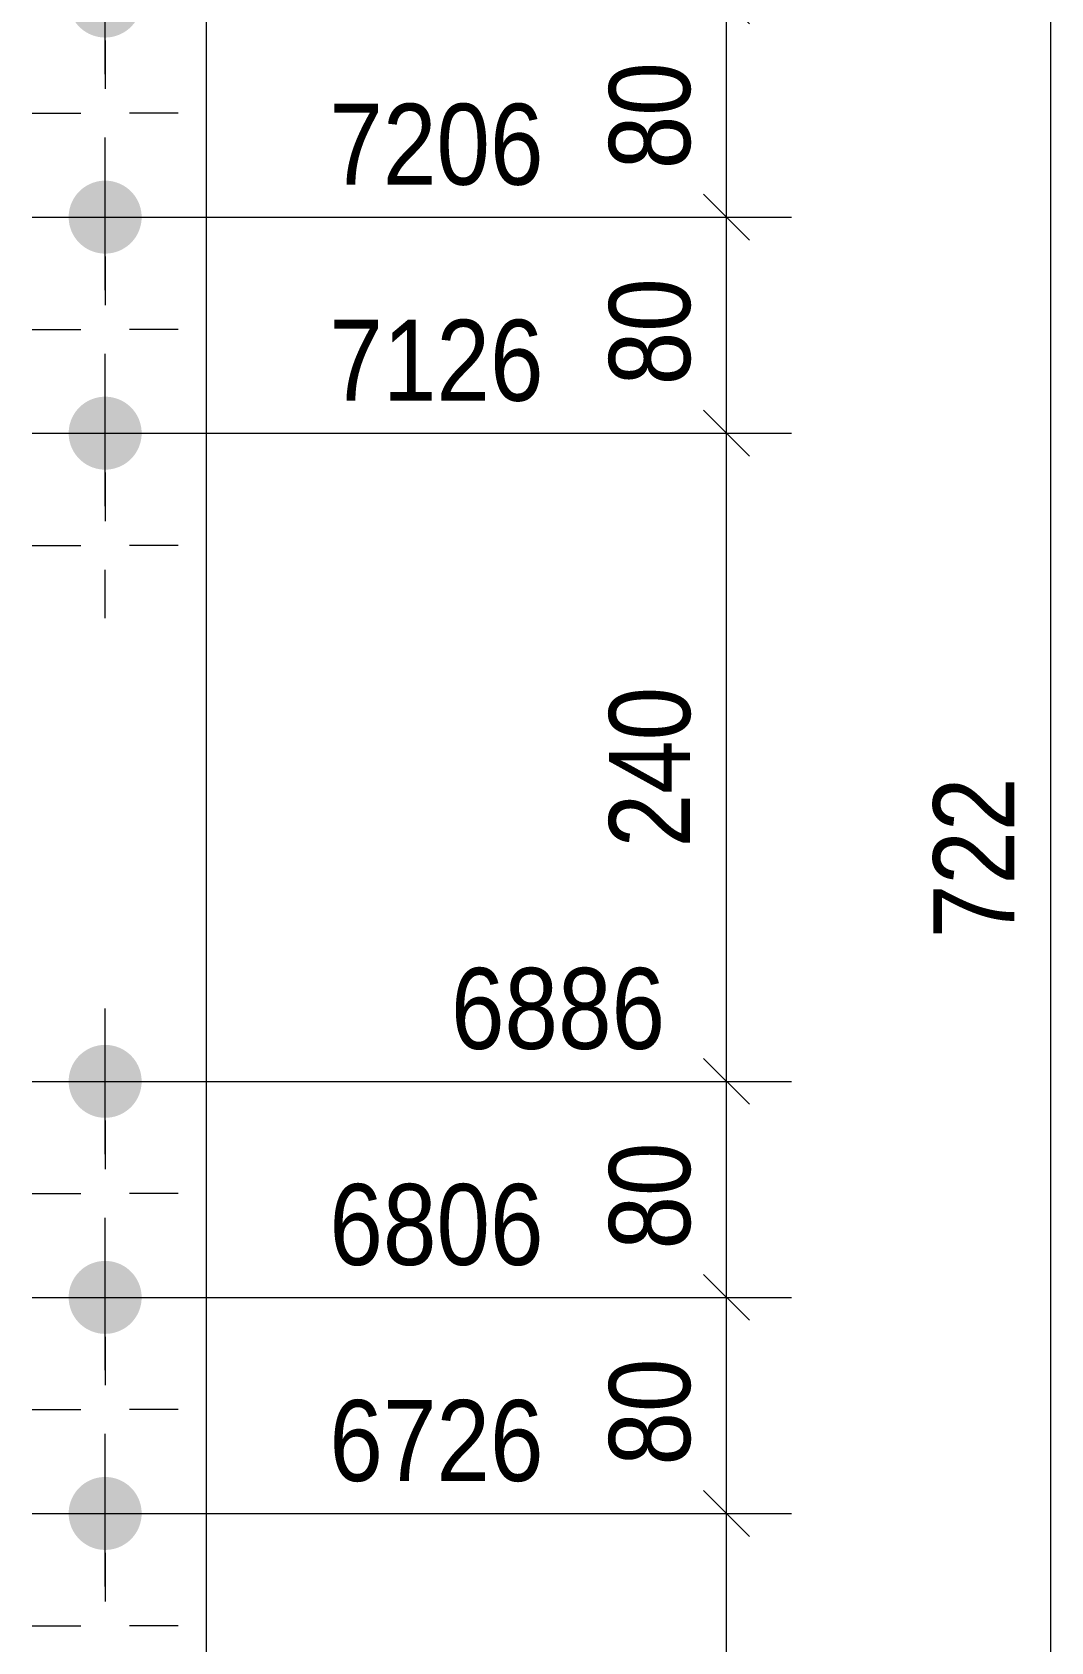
# Model space of a CAD drawing. Header units: millimetres. Extents: x 2 to 579, y 1 to 405.
# Drawn here: x 94 to 131.7, y 277.6 to 337.2 of the extents above; entities that cross this region are included whole.
import ezdxf

# ---------------------------------------------------------------- set-up
doc = ezdxf.new("R2010")
doc.units = ezdxf.units.MM
doc.linetypes.add('XKITLINE00', pattern=[0])
for name, color, linetype, lineweight in [('Bolt', 3, 'Continuous', 0), ('Dimensions', 7, 'Continuous', 0), ('Part', 2, 'Continuous', 0)]:
    doc.layers.add(name, color=color, linetype=linetype, lineweight=lineweight)
doc.styles.add('ARIAL', font='ARIAL.TTF')

# ---------------------------------------------------------------- blocks, each defined once
blk = doc.blocks.new('*A17')
at = {"layer": 'Bolt', "color": 3, "linetype": 'XKITLINE00', "lineweight": 0}
for p, q in [((96.666, 336.94), (96.666, 335.141)), ((93.966, 334.24), (95.765, 334.24)), ((99.366, 334.24), (97.568, 334.24)), ((96.666, 331.54), (96.666, 333.338)), ((96.666, 328.94), (96.666, 327.141)), ((93.966, 326.24), (95.765, 326.24)), ((99.366, 326.24), (97.568, 326.24)), ((96.666, 323.54), (96.666, 325.338)), ((96.666, 320.94), (96.666, 319.141)), ((93.966, 318.24), (95.765, 318.24)), ((99.366, 318.24), (97.568, 318.24)), ((96.666, 315.54), (96.666, 317.338)), ((96.666, 296.94), (96.666, 295.141)), ((93.966, 294.24), (95.765, 294.24)), ((99.366, 294.24), (97.568, 294.24)), ((96.666, 291.54), (96.666, 293.338)), ((96.666, 288.94), (96.666, 287.141)), ((93.966, 286.24), (95.765, 286.24)), ((99.366, 286.24), (97.568, 286.24)), ((96.666, 283.54), (96.666, 285.338)), ((96.666, 280.94), (96.666, 279.141)), ((93.966, 278.24), (95.765, 278.24)), ((99.366, 278.24), (97.568, 278.24))]:
    blk.add_line(p, q, dxfattribs=at)
blk = doc.blocks.new('*A18')
at = {"layer": 'Bolt'}
for points in [[(95.317, 338.429), (95.318, 338.462), (95.32, 338.495), (95.323, 338.528), (95.327, 338.561), (95.331, 338.593), (95.336, 338.626), (95.342, 338.659), (95.349, 338.691), (95.357, 338.723), (95.365, 338.755), (95.375, 338.787), (95.385, 338.819), (95.395, 338.85), (95.407, 338.881), (95.419, 338.912), (95.432, 338.942), (95.446, 338.973), (95.461, 339.002), (95.476, 339.032), (95.492, 339.061), (95.509, 339.089), (95.526, 339.118), (95.544, 339.145), (95.563, 339.173), (95.582, 339.2), (95.602, 339.226), (95.623, 339.252), (95.644, 339.277), (95.666, 339.302), (95.689, 339.326), (95.712, 339.35), (95.736, 339.373), (95.76, 339.396), (95.785, 339.418), (95.81, 339.439), (95.836, 339.46), (95.862, 339.48), (95.889, 339.499), (95.916, 339.518), (95.944, 339.536), (95.972, 339.553), (96.001, 339.57), (96.03, 339.586), (96.059, 339.601), (96.089, 339.616), (96.119, 339.63), (96.15, 339.643), (96.181, 339.655), (96.212, 339.666), (96.243, 339.677), (96.275, 339.687), (96.306, 339.696), (96.338, 339.705), (96.371, 339.713), (96.403, 339.719), (96.436, 339.726), (96.468, 339.731), (96.501, 339.735), (96.534, 339.739), (96.567, 339.742), (96.6, 339.744), (96.633, 339.745), (96.666, 339.745), (96.7, 339.745), (96.733, 339.744), (96.766, 339.742), (96.799, 339.739), (96.832, 339.735), (96.865, 339.731), (96.897, 339.726), (96.93, 339.719), (96.962, 339.713), (96.994, 339.705), (97.027, 339.696), (97.058, 339.687), (97.09, 339.677), (97.121, 339.666), (97.152, 339.655), (97.183, 339.643), (97.214, 339.63), (97.244, 339.616), (97.273, 339.601), (97.303, 339.586), (97.332, 339.57), (97.361, 339.553), (97.389, 339.536), (97.416, 339.518), (97.444, 339.499), (97.471, 339.48), (97.497, 339.46), (97.523, 339.439), (97.548, 339.418), (97.573, 339.396), (97.597, 339.373), (97.621, 339.35), (97.644, 339.326), (97.667, 339.302), (97.689, 339.277), (97.71, 339.252), (97.731, 339.226), (97.751, 339.2), (97.77, 339.173), (97.789, 339.145), (97.807, 339.118), (97.824, 339.089), (97.841, 339.061), (97.857, 339.032), (97.872, 339.002), (97.887, 338.973), (97.901, 338.942), (97.914, 338.912), (97.926, 338.881), (97.938, 338.85), (97.948, 338.819), (97.958, 338.787), (97.968, 338.755), (97.976, 338.723), (97.984, 338.691), (97.991, 338.659), (97.997, 338.626), (98.002, 338.593), (98.006, 338.561), (98.01, 338.528), (98.013, 338.495), (98.015, 338.462), (98.016, 338.429), (98.016, 338.395), (98.016, 338.362), (98.015, 338.329), (98.013, 338.296), (98.01, 338.263), (98.006, 338.23), (98.002, 338.197), (97.997, 338.165), (97.991, 338.132), (97.984, 338.1), (97.976, 338.067), (97.968, 338.035), (97.958, 338.004), (97.948, 337.972), (97.938, 337.941), (97.926, 337.91), (97.914, 337.879), (97.901, 337.848), (97.887, 337.818), (97.872, 337.788), (97.857, 337.759), (97.841, 337.73), (97.824, 337.701), (97.807, 337.673), (97.789, 337.645), (97.77, 337.618), (97.751, 337.591), (97.731, 337.565), (97.71, 337.539), (97.689, 337.514), (97.667, 337.489), (97.644, 337.465), (97.621, 337.441), (97.597, 337.418), (97.573, 337.395), (97.548, 337.373), (97.523, 337.352), (97.497, 337.331), (97.471, 337.311), (97.444, 337.292), (97.416, 337.273), (97.389, 337.255), (97.361, 337.237), (97.332, 337.221), (97.303, 337.205), (97.273, 337.19), (97.244, 337.175), (97.214, 337.161), (97.183, 337.148), (97.152, 337.136), (97.121, 337.124), (97.09, 337.114), (97.058, 337.104), (97.027, 337.094), (96.994, 337.086), (96.962, 337.078), (96.93, 337.071), (96.897, 337.065), (96.865, 337.06), (96.832, 337.056), (96.799, 337.052), (96.766, 337.049), (96.733, 337.047), (96.7, 337.046), (96.666, 337.045), (96.633, 337.046), (96.6, 337.047), (96.567, 337.049), (96.534, 337.052), (96.501, 337.056), (96.468, 337.06), (96.436, 337.065), (96.403, 337.071), (96.371, 337.078), (96.338, 337.086), (96.306, 337.094), (96.275, 337.104), (96.243, 337.114), (96.212, 337.124), (96.181, 337.136), (96.15, 337.148), (96.119, 337.161), (96.089, 337.175), (96.059, 337.19), (96.03, 337.205), (96.001, 337.221), (95.972, 337.237), (95.944, 337.255), (95.916, 337.273), (95.889, 337.292), (95.862, 337.311), (95.836, 337.331), (95.81, 337.352), (95.785, 337.373), (95.76, 337.395), (95.736, 337.418), (95.712, 337.441), (95.689, 337.465), (95.666, 337.489), (95.644, 337.514), (95.623, 337.539), (95.602, 337.565), (95.582, 337.591), (95.563, 337.618), (95.544, 337.645), (95.526, 337.673), (95.509, 337.701), (95.492, 337.73), (95.476, 337.759), (95.461, 337.788), (95.446, 337.818), (95.432, 337.848), (95.419, 337.879), (95.407, 337.91), (95.395, 337.941), (95.385, 337.972), (95.375, 338.004), (95.365, 338.035), (95.357, 338.067), (95.349, 338.1), (95.342, 338.132), (95.336, 338.165), (95.331, 338.197), (95.327, 338.23), (95.323, 338.263), (95.32, 338.296), (95.318, 338.329), (95.317, 338.362), (95.316, 338.395)], [(95.317, 330.429), (95.318, 330.462), (95.32, 330.495), (95.323, 330.528), (95.327, 330.561), (95.331, 330.593), (95.336, 330.626), (95.342, 330.659), (95.349, 330.691), (95.357, 330.723), (95.365, 330.755), (95.375, 330.787), (95.385, 330.819), (95.395, 330.85), (95.407, 330.881), (95.419, 330.912), (95.432, 330.942), (95.446, 330.973), (95.461, 331.002), (95.476, 331.032), (95.492, 331.061), (95.509, 331.089), (95.526, 331.118), (95.544, 331.145), (95.563, 331.173), (95.582, 331.2), (95.602, 331.226), (95.623, 331.252), (95.644, 331.277), (95.666, 331.302), (95.689, 331.326), (95.712, 331.35), (95.736, 331.373), (95.76, 331.396), (95.785, 331.418), (95.81, 331.439), (95.836, 331.46), (95.862, 331.48), (95.889, 331.499), (95.916, 331.518), (95.944, 331.536), (95.972, 331.553), (96.001, 331.57), (96.03, 331.586), (96.059, 331.601), (96.089, 331.616), (96.119, 331.63), (96.15, 331.643), (96.181, 331.655), (96.212, 331.666), (96.243, 331.677), (96.275, 331.687), (96.306, 331.696), (96.338, 331.705), (96.371, 331.713), (96.403, 331.719), (96.436, 331.726), (96.468, 331.731), (96.501, 331.735), (96.534, 331.739), (96.567, 331.742), (96.6, 331.744), (96.633, 331.745), (96.666, 331.745), (96.7, 331.745), (96.733, 331.744), (96.766, 331.742), (96.799, 331.739), (96.832, 331.735), (96.865, 331.731), (96.897, 331.726), (96.93, 331.719), (96.962, 331.713), (96.994, 331.705), (97.027, 331.696), (97.058, 331.687), (97.09, 331.677), (97.121, 331.666), (97.152, 331.655), (97.183, 331.643), (97.214, 331.63), (97.244, 331.616), (97.273, 331.601), (97.303, 331.586), (97.332, 331.57), (97.361, 331.553), (97.389, 331.536), (97.416, 331.518), (97.444, 331.499), (97.471, 331.48), (97.497, 331.46), (97.523, 331.439), (97.548, 331.418), (97.573, 331.396), (97.597, 331.373), (97.621, 331.35), (97.644, 331.326), (97.667, 331.302), (97.689, 331.277), (97.71, 331.252), (97.731, 331.226), (97.751, 331.2), (97.77, 331.173), (97.789, 331.145), (97.807, 331.118), (97.824, 331.089), (97.841, 331.061), (97.857, 331.032), (97.872, 331.002), (97.887, 330.973), (97.901, 330.942), (97.914, 330.912), (97.926, 330.881), (97.938, 330.85), (97.948, 330.819), (97.958, 330.787), (97.968, 330.755), (97.976, 330.723), (97.984, 330.691), (97.991, 330.659), (97.997, 330.626), (98.002, 330.593), (98.006, 330.561), (98.01, 330.528), (98.013, 330.495), (98.015, 330.462), (98.016, 330.429), (98.016, 330.395), (98.016, 330.362), (98.015, 330.329), (98.013, 330.296), (98.01, 330.263), (98.006, 330.23), (98.002, 330.197), (97.997, 330.165), (97.991, 330.132), (97.984, 330.1), (97.976, 330.067), (97.968, 330.035), (97.958, 330.004), (97.948, 329.972), (97.938, 329.941), (97.926, 329.91), (97.914, 329.879), (97.901, 329.848), (97.887, 329.818), (97.872, 329.788), (97.857, 329.759), (97.841, 329.73), (97.824, 329.701), (97.807, 329.673), (97.789, 329.645), (97.77, 329.618), (97.751, 329.591), (97.731, 329.565), (97.71, 329.539), (97.689, 329.514), (97.667, 329.489), (97.644, 329.465), (97.621, 329.441), (97.597, 329.418), (97.573, 329.395), (97.548, 329.373), (97.523, 329.352), (97.497, 329.331), (97.471, 329.311), (97.444, 329.292), (97.416, 329.273), (97.389, 329.255), (97.361, 329.237), (97.332, 329.221), (97.303, 329.205), (97.273, 329.19), (97.244, 329.175), (97.214, 329.161), (97.183, 329.148), (97.152, 329.136), (97.121, 329.124), (97.09, 329.114), (97.058, 329.104), (97.027, 329.094), (96.994, 329.086), (96.962, 329.078), (96.93, 329.071), (96.897, 329.065), (96.865, 329.06), (96.832, 329.056), (96.799, 329.052), (96.766, 329.049), (96.733, 329.047), (96.7, 329.046), (96.666, 329.045), (96.633, 329.046), (96.6, 329.047), (96.567, 329.049), (96.534, 329.052), (96.501, 329.056), (96.468, 329.06), (96.436, 329.065), (96.403, 329.071), (96.371, 329.078), (96.338, 329.086), (96.306, 329.094), (96.275, 329.104), (96.243, 329.114), (96.212, 329.124), (96.181, 329.136), (96.15, 329.148), (96.119, 329.161), (96.089, 329.175), (96.059, 329.19), (96.03, 329.205), (96.001, 329.221), (95.972, 329.237), (95.944, 329.255), (95.916, 329.273), (95.889, 329.292), (95.862, 329.311), (95.836, 329.331), (95.81, 329.352), (95.785, 329.373), (95.76, 329.395), (95.736, 329.418), (95.712, 329.441), (95.689, 329.465), (95.666, 329.489), (95.644, 329.514), (95.623, 329.539), (95.602, 329.565), (95.582, 329.591), (95.563, 329.618), (95.544, 329.645), (95.526, 329.673), (95.509, 329.701), (95.492, 329.73), (95.476, 329.759), (95.461, 329.788), (95.446, 329.818), (95.432, 329.848), (95.419, 329.879), (95.407, 329.91), (95.395, 329.941), (95.385, 329.972), (95.375, 330.004), (95.365, 330.035), (95.357, 330.067), (95.349, 330.1), (95.342, 330.132), (95.336, 330.165), (95.331, 330.197), (95.327, 330.23), (95.323, 330.263), (95.32, 330.296), (95.318, 330.329), (95.317, 330.362), (95.316, 330.395)], [(95.317, 322.429), (95.318, 322.462), (95.32, 322.495), (95.323, 322.528), (95.327, 322.561), (95.331, 322.593), (95.336, 322.626), (95.342, 322.659), (95.349, 322.691), (95.357, 322.723), (95.365, 322.755), (95.375, 322.787), (95.385, 322.819), (95.395, 322.85), (95.407, 322.881), (95.419, 322.912), (95.432, 322.942), (95.446, 322.973), (95.461, 323.002), (95.476, 323.032), (95.492, 323.061), (95.509, 323.089), (95.526, 323.118), (95.544, 323.145), (95.563, 323.173), (95.582, 323.2), (95.602, 323.226), (95.623, 323.252), (95.644, 323.277), (95.666, 323.302), (95.689, 323.326), (95.712, 323.35), (95.736, 323.373), (95.76, 323.396), (95.785, 323.418), (95.81, 323.439), (95.836, 323.46), (95.862, 323.48), (95.889, 323.499), (95.916, 323.518), (95.944, 323.536), (95.972, 323.553), (96.001, 323.57), (96.03, 323.586), (96.059, 323.601), (96.089, 323.616), (96.119, 323.63), (96.15, 323.643), (96.181, 323.655), (96.212, 323.666), (96.243, 323.677), (96.275, 323.687), (96.306, 323.696), (96.338, 323.705), (96.371, 323.713), (96.403, 323.719), (96.436, 323.726), (96.468, 323.731), (96.501, 323.735), (96.534, 323.739), (96.567, 323.742), (96.6, 323.744), (96.633, 323.745), (96.666, 323.745), (96.7, 323.745), (96.733, 323.744), (96.766, 323.742), (96.799, 323.739), (96.832, 323.735), (96.865, 323.731), (96.897, 323.726), (96.93, 323.719), (96.962, 323.713), (96.994, 323.705), (97.027, 323.696), (97.058, 323.687), (97.09, 323.677), (97.121, 323.666), (97.152, 323.655), (97.183, 323.643), (97.214, 323.63), (97.244, 323.616), (97.273, 323.601), (97.303, 323.586), (97.332, 323.57), (97.361, 323.553), (97.389, 323.536), (97.416, 323.518), (97.444, 323.499), (97.471, 323.48), (97.497, 323.46), (97.523, 323.439), (97.548, 323.418), (97.573, 323.396), (97.597, 323.373), (97.621, 323.35), (97.644, 323.326), (97.667, 323.302), (97.689, 323.277), (97.71, 323.252), (97.731, 323.226), (97.751, 323.2), (97.77, 323.173), (97.789, 323.145), (97.807, 323.118), (97.824, 323.089), (97.841, 323.061), (97.857, 323.032), (97.872, 323.002), (97.887, 322.973), (97.901, 322.942), (97.914, 322.912), (97.926, 322.881), (97.938, 322.85), (97.948, 322.819), (97.958, 322.787), (97.968, 322.755), (97.976, 322.723), (97.984, 322.691), (97.991, 322.659), (97.997, 322.626), (98.002, 322.593), (98.006, 322.561), (98.01, 322.528), (98.013, 322.495), (98.015, 322.462), (98.016, 322.429), (98.016, 322.395), (98.016, 322.362), (98.015, 322.329), (98.013, 322.296), (98.01, 322.263), (98.006, 322.23), (98.002, 322.197), (97.997, 322.165), (97.991, 322.132), (97.984, 322.1), (97.976, 322.067), (97.968, 322.035), (97.958, 322.004), (97.948, 321.972), (97.938, 321.941), (97.926, 321.91), (97.914, 321.879), (97.901, 321.848), (97.887, 321.818), (97.872, 321.788), (97.857, 321.759), (97.841, 321.73), (97.824, 321.701), (97.807, 321.673), (97.789, 321.645), (97.77, 321.618), (97.751, 321.591), (97.731, 321.565), (97.71, 321.539), (97.689, 321.514), (97.667, 321.489), (97.644, 321.465), (97.621, 321.441), (97.597, 321.418), (97.573, 321.395), (97.548, 321.373), (97.523, 321.352), (97.497, 321.331), (97.471, 321.311), (97.444, 321.292), (97.416, 321.273), (97.389, 321.255), (97.361, 321.237), (97.332, 321.221), (97.303, 321.205), (97.273, 321.19), (97.244, 321.175), (97.214, 321.161), (97.183, 321.148), (97.152, 321.136), (97.121, 321.124), (97.09, 321.114), (97.058, 321.104), (97.027, 321.094), (96.994, 321.086), (96.962, 321.078), (96.93, 321.071), (96.897, 321.065), (96.865, 321.06), (96.832, 321.056), (96.799, 321.052), (96.766, 321.049), (96.733, 321.047), (96.7, 321.046), (96.666, 321.045), (96.633, 321.046), (96.6, 321.047), (96.567, 321.049), (96.534, 321.052), (96.501, 321.056), (96.468, 321.06), (96.436, 321.065), (96.403, 321.071), (96.371, 321.078), (96.338, 321.086), (96.306, 321.094), (96.275, 321.104), (96.243, 321.114), (96.212, 321.124), (96.181, 321.136), (96.15, 321.148), (96.119, 321.161), (96.089, 321.175), (96.059, 321.19), (96.03, 321.205), (96.001, 321.221), (95.972, 321.237), (95.944, 321.255), (95.916, 321.273), (95.889, 321.292), (95.862, 321.311), (95.836, 321.331), (95.81, 321.352), (95.785, 321.373), (95.76, 321.395), (95.736, 321.418), (95.712, 321.441), (95.689, 321.465), (95.666, 321.489), (95.644, 321.514), (95.623, 321.539), (95.602, 321.565), (95.582, 321.591), (95.563, 321.618), (95.544, 321.645), (95.526, 321.673), (95.509, 321.701), (95.492, 321.73), (95.476, 321.759), (95.461, 321.788), (95.446, 321.818), (95.432, 321.848), (95.419, 321.879), (95.407, 321.91), (95.395, 321.941), (95.385, 321.972), (95.375, 322.004), (95.365, 322.035), (95.357, 322.067), (95.349, 322.1), (95.342, 322.132), (95.336, 322.165), (95.331, 322.197), (95.327, 322.23), (95.323, 322.263), (95.32, 322.296), (95.318, 322.329), (95.317, 322.362), (95.316, 322.395)], [(95.317, 298.429), (95.318, 298.462), (95.32, 298.495), (95.323, 298.528), (95.327, 298.561), (95.331, 298.593), (95.336, 298.626), (95.342, 298.659), (95.349, 298.691), (95.357, 298.723), (95.365, 298.755), (95.375, 298.787), (95.385, 298.819), (95.395, 298.85), (95.407, 298.881), (95.419, 298.912), (95.432, 298.942), (95.446, 298.973), (95.461, 299.002), (95.476, 299.032), (95.492, 299.061), (95.509, 299.089), (95.526, 299.118), (95.544, 299.145), (95.563, 299.173), (95.582, 299.2), (95.602, 299.226), (95.623, 299.252), (95.644, 299.277), (95.666, 299.302), (95.689, 299.326), (95.712, 299.35), (95.736, 299.373), (95.76, 299.396), (95.785, 299.418), (95.81, 299.439), (95.836, 299.46), (95.862, 299.48), (95.889, 299.499), (95.916, 299.518), (95.944, 299.536), (95.972, 299.553), (96.001, 299.57), (96.03, 299.586), (96.059, 299.601), (96.089, 299.616), (96.119, 299.63), (96.15, 299.643), (96.181, 299.655), (96.212, 299.666), (96.243, 299.677), (96.275, 299.687), (96.306, 299.696), (96.338, 299.705), (96.371, 299.713), (96.403, 299.719), (96.436, 299.726), (96.468, 299.731), (96.501, 299.735), (96.534, 299.739), (96.567, 299.742), (96.6, 299.744), (96.633, 299.745), (96.666, 299.745), (96.7, 299.745), (96.733, 299.744), (96.766, 299.742), (96.799, 299.739), (96.832, 299.735), (96.865, 299.731), (96.897, 299.726), (96.93, 299.719), (96.962, 299.713), (96.994, 299.705), (97.027, 299.696), (97.058, 299.687), (97.09, 299.677), (97.121, 299.666), (97.152, 299.655), (97.183, 299.643), (97.214, 299.63), (97.244, 299.616), (97.273, 299.601), (97.303, 299.586), (97.332, 299.57), (97.361, 299.553), (97.389, 299.536), (97.416, 299.518), (97.444, 299.499), (97.471, 299.48), (97.497, 299.46), (97.523, 299.439), (97.548, 299.418), (97.573, 299.396), (97.597, 299.373), (97.621, 299.35), (97.644, 299.326), (97.667, 299.302), (97.689, 299.277), (97.71, 299.252), (97.731, 299.226), (97.751, 299.2), (97.77, 299.173), (97.789, 299.145), (97.807, 299.118), (97.824, 299.089), (97.841, 299.061), (97.857, 299.032), (97.872, 299.002), (97.887, 298.973), (97.901, 298.942), (97.914, 298.912), (97.926, 298.881), (97.938, 298.85), (97.948, 298.819), (97.958, 298.787), (97.968, 298.755), (97.976, 298.723), (97.984, 298.691), (97.991, 298.659), (97.997, 298.626), (98.002, 298.593), (98.006, 298.561), (98.01, 298.528), (98.013, 298.495), (98.015, 298.462), (98.016, 298.429), (98.016, 298.395), (98.016, 298.362), (98.015, 298.329), (98.013, 298.296), (98.01, 298.263), (98.006, 298.23), (98.002, 298.197), (97.997, 298.165), (97.991, 298.132), (97.984, 298.1), (97.976, 298.067), (97.968, 298.035), (97.958, 298.004), (97.948, 297.972), (97.938, 297.941), (97.926, 297.91), (97.914, 297.879), (97.901, 297.848), (97.887, 297.818), (97.872, 297.788), (97.857, 297.759), (97.841, 297.73), (97.824, 297.701), (97.807, 297.673), (97.789, 297.645), (97.77, 297.618), (97.751, 297.591), (97.731, 297.565), (97.71, 297.539), (97.689, 297.514), (97.667, 297.489), (97.644, 297.465), (97.621, 297.441), (97.597, 297.418), (97.573, 297.395), (97.548, 297.373), (97.523, 297.352), (97.497, 297.331), (97.471, 297.311), (97.444, 297.292), (97.416, 297.273), (97.389, 297.255), (97.361, 297.237), (97.332, 297.221), (97.303, 297.205), (97.273, 297.19), (97.244, 297.175), (97.214, 297.161), (97.183, 297.148), (97.152, 297.136), (97.121, 297.124), (97.09, 297.114), (97.058, 297.104), (97.027, 297.094), (96.994, 297.086), (96.962, 297.078), (96.93, 297.071), (96.897, 297.065), (96.865, 297.06), (96.832, 297.056), (96.799, 297.052), (96.766, 297.049), (96.733, 297.047), (96.7, 297.046), (96.666, 297.045), (96.633, 297.046), (96.6, 297.047), (96.567, 297.049), (96.534, 297.052), (96.501, 297.056), (96.468, 297.06), (96.436, 297.065), (96.403, 297.071), (96.371, 297.078), (96.338, 297.086), (96.306, 297.094), (96.275, 297.104), (96.243, 297.114), (96.212, 297.124), (96.181, 297.136), (96.15, 297.148), (96.119, 297.161), (96.089, 297.175), (96.059, 297.19), (96.03, 297.205), (96.001, 297.221), (95.972, 297.237), (95.944, 297.255), (95.916, 297.273), (95.889, 297.292), (95.862, 297.311), (95.836, 297.331), (95.81, 297.352), (95.785, 297.373), (95.76, 297.395), (95.736, 297.418), (95.712, 297.441), (95.689, 297.465), (95.666, 297.489), (95.644, 297.514), (95.623, 297.539), (95.602, 297.565), (95.582, 297.591), (95.563, 297.618), (95.544, 297.645), (95.526, 297.673), (95.509, 297.701), (95.492, 297.73), (95.476, 297.759), (95.461, 297.788), (95.446, 297.818), (95.432, 297.848), (95.419, 297.879), (95.407, 297.91), (95.395, 297.941), (95.385, 297.972), (95.375, 298.004), (95.365, 298.035), (95.357, 298.067), (95.349, 298.1), (95.342, 298.132), (95.336, 298.165), (95.331, 298.197), (95.327, 298.23), (95.323, 298.263), (95.32, 298.296), (95.318, 298.329), (95.317, 298.362), (95.316, 298.395)], [(95.317, 290.429), (95.318, 290.462), (95.32, 290.495), (95.323, 290.528), (95.327, 290.561), (95.331, 290.593), (95.336, 290.626), (95.342, 290.659), (95.349, 290.691), (95.357, 290.723), (95.365, 290.755), (95.375, 290.787), (95.385, 290.819), (95.395, 290.85), (95.407, 290.881), (95.419, 290.912), (95.432, 290.942), (95.446, 290.973), (95.461, 291.002), (95.476, 291.032), (95.492, 291.061), (95.509, 291.089), (95.526, 291.118), (95.544, 291.145), (95.563, 291.173), (95.582, 291.2), (95.602, 291.226), (95.623, 291.252), (95.644, 291.277), (95.666, 291.302), (95.689, 291.326), (95.712, 291.35), (95.736, 291.373), (95.76, 291.396), (95.785, 291.418), (95.81, 291.439), (95.836, 291.46), (95.862, 291.48), (95.889, 291.499), (95.916, 291.518), (95.944, 291.536), (95.972, 291.553), (96.001, 291.57), (96.03, 291.586), (96.059, 291.601), (96.089, 291.616), (96.119, 291.63), (96.15, 291.643), (96.181, 291.655), (96.212, 291.666), (96.243, 291.677), (96.275, 291.687), (96.306, 291.696), (96.338, 291.705), (96.371, 291.713), (96.403, 291.719), (96.436, 291.726), (96.468, 291.731), (96.501, 291.735), (96.534, 291.739), (96.567, 291.742), (96.6, 291.744), (96.633, 291.745), (96.666, 291.745), (96.7, 291.745), (96.733, 291.744), (96.766, 291.742), (96.799, 291.739), (96.832, 291.735), (96.865, 291.731), (96.897, 291.726), (96.93, 291.719), (96.962, 291.713), (96.994, 291.705), (97.027, 291.696), (97.058, 291.687), (97.09, 291.677), (97.121, 291.666), (97.152, 291.655), (97.183, 291.643), (97.214, 291.63), (97.244, 291.616), (97.273, 291.601), (97.303, 291.586), (97.332, 291.57), (97.361, 291.553), (97.389, 291.536), (97.416, 291.518), (97.444, 291.499), (97.471, 291.48), (97.497, 291.46), (97.523, 291.439), (97.548, 291.418), (97.573, 291.396), (97.597, 291.373), (97.621, 291.35), (97.644, 291.326), (97.667, 291.302), (97.689, 291.277), (97.71, 291.252), (97.731, 291.226), (97.751, 291.2), (97.77, 291.173), (97.789, 291.145), (97.807, 291.118), (97.824, 291.089), (97.841, 291.061), (97.857, 291.032), (97.872, 291.002), (97.887, 290.973), (97.901, 290.942), (97.914, 290.912), (97.926, 290.881), (97.938, 290.85), (97.948, 290.819), (97.958, 290.787), (97.968, 290.755), (97.976, 290.723), (97.984, 290.691), (97.991, 290.659), (97.997, 290.626), (98.002, 290.593), (98.006, 290.561), (98.01, 290.528), (98.013, 290.495), (98.015, 290.462), (98.016, 290.429), (98.016, 290.395), (98.016, 290.362), (98.015, 290.329), (98.013, 290.296), (98.01, 290.263), (98.006, 290.23), (98.002, 290.197), (97.997, 290.165), (97.991, 290.132), (97.984, 290.1), (97.976, 290.067), (97.968, 290.035), (97.958, 290.004), (97.948, 289.972), (97.938, 289.941), (97.926, 289.91), (97.914, 289.879), (97.901, 289.848), (97.887, 289.818), (97.872, 289.788), (97.857, 289.759), (97.841, 289.73), (97.824, 289.701), (97.807, 289.673), (97.789, 289.645), (97.77, 289.618), (97.751, 289.591), (97.731, 289.565), (97.71, 289.539), (97.689, 289.514), (97.667, 289.489), (97.644, 289.465), (97.621, 289.441), (97.597, 289.418), (97.573, 289.395), (97.548, 289.373), (97.523, 289.352), (97.497, 289.331), (97.471, 289.311), (97.444, 289.292), (97.416, 289.273), (97.389, 289.255), (97.361, 289.237), (97.332, 289.221), (97.303, 289.205), (97.273, 289.19), (97.244, 289.175), (97.214, 289.161), (97.183, 289.148), (97.152, 289.136), (97.121, 289.124), (97.09, 289.114), (97.058, 289.104), (97.027, 289.094), (96.994, 289.086), (96.962, 289.078), (96.93, 289.071), (96.897, 289.065), (96.865, 289.06), (96.832, 289.056), (96.799, 289.052), (96.766, 289.049), (96.733, 289.047), (96.7, 289.046), (96.666, 289.045), (96.633, 289.046), (96.6, 289.047), (96.567, 289.049), (96.534, 289.052), (96.501, 289.056), (96.468, 289.06), (96.436, 289.065), (96.403, 289.071), (96.371, 289.078), (96.338, 289.086), (96.306, 289.094), (96.275, 289.104), (96.243, 289.114), (96.212, 289.124), (96.181, 289.136), (96.15, 289.148), (96.119, 289.161), (96.089, 289.175), (96.059, 289.19), (96.03, 289.205), (96.001, 289.221), (95.972, 289.237), (95.944, 289.255), (95.916, 289.273), (95.889, 289.292), (95.862, 289.311), (95.836, 289.331), (95.81, 289.352), (95.785, 289.373), (95.76, 289.395), (95.736, 289.418), (95.712, 289.441), (95.689, 289.465), (95.666, 289.489), (95.644, 289.514), (95.623, 289.539), (95.602, 289.565), (95.582, 289.591), (95.563, 289.618), (95.544, 289.645), (95.526, 289.673), (95.509, 289.701), (95.492, 289.73), (95.476, 289.759), (95.461, 289.788), (95.446, 289.818), (95.432, 289.848), (95.419, 289.879), (95.407, 289.91), (95.395, 289.941), (95.385, 289.972), (95.375, 290.004), (95.365, 290.035), (95.357, 290.067), (95.349, 290.1), (95.342, 290.132), (95.336, 290.165), (95.331, 290.197), (95.327, 290.23), (95.323, 290.263), (95.32, 290.296), (95.318, 290.329), (95.317, 290.362), (95.316, 290.395)], [(95.317, 282.429), (95.318, 282.462), (95.32, 282.495), (95.323, 282.528), (95.327, 282.561), (95.331, 282.593), (95.336, 282.626), (95.342, 282.659), (95.349, 282.691), (95.357, 282.723), (95.365, 282.755), (95.375, 282.787), (95.385, 282.819), (95.395, 282.85), (95.407, 282.881), (95.419, 282.912), (95.432, 282.942), (95.446, 282.973), (95.461, 283.002), (95.476, 283.032), (95.492, 283.061), (95.509, 283.089), (95.526, 283.118), (95.544, 283.145), (95.563, 283.173), (95.582, 283.2), (95.602, 283.226), (95.623, 283.252), (95.644, 283.277), (95.666, 283.302), (95.689, 283.326), (95.712, 283.35), (95.736, 283.373), (95.76, 283.396), (95.785, 283.418), (95.81, 283.439), (95.836, 283.46), (95.862, 283.48), (95.889, 283.499), (95.916, 283.518), (95.944, 283.536), (95.972, 283.553), (96.001, 283.57), (96.03, 283.586), (96.059, 283.601), (96.089, 283.616), (96.119, 283.63), (96.15, 283.643), (96.181, 283.655), (96.212, 283.666), (96.243, 283.677), (96.275, 283.687), (96.306, 283.696), (96.338, 283.705), (96.371, 283.713), (96.403, 283.719), (96.436, 283.726), (96.468, 283.731), (96.501, 283.735), (96.534, 283.739), (96.567, 283.742), (96.6, 283.744), (96.633, 283.745), (96.666, 283.745), (96.7, 283.745), (96.733, 283.744), (96.766, 283.742), (96.799, 283.739), (96.832, 283.735), (96.865, 283.731), (96.897, 283.726), (96.93, 283.719), (96.962, 283.713), (96.994, 283.705), (97.027, 283.696), (97.058, 283.687), (97.09, 283.677), (97.121, 283.666), (97.152, 283.655), (97.183, 283.643), (97.214, 283.63), (97.244, 283.616), (97.273, 283.601), (97.303, 283.586), (97.332, 283.57), (97.361, 283.553), (97.389, 283.536), (97.416, 283.518), (97.444, 283.499), (97.471, 283.48), (97.497, 283.46), (97.523, 283.439), (97.548, 283.418), (97.573, 283.396), (97.597, 283.373), (97.621, 283.35), (97.644, 283.326), (97.667, 283.302), (97.689, 283.277), (97.71, 283.252), (97.731, 283.226), (97.751, 283.2), (97.77, 283.173), (97.789, 283.145), (97.807, 283.118), (97.824, 283.089), (97.841, 283.061), (97.857, 283.032), (97.872, 283.002), (97.887, 282.973), (97.901, 282.942), (97.914, 282.912), (97.926, 282.881), (97.938, 282.85), (97.948, 282.819), (97.958, 282.787), (97.968, 282.755), (97.976, 282.723), (97.984, 282.691), (97.991, 282.659), (97.997, 282.626), (98.002, 282.593), (98.006, 282.561), (98.01, 282.528), (98.013, 282.495), (98.015, 282.462), (98.016, 282.429), (98.016, 282.395), (98.016, 282.362), (98.015, 282.329), (98.013, 282.296), (98.01, 282.263), (98.006, 282.23), (98.002, 282.197), (97.997, 282.165), (97.991, 282.132), (97.984, 282.1), (97.976, 282.067), (97.968, 282.035), (97.958, 282.004), (97.948, 281.972), (97.938, 281.941), (97.926, 281.91), (97.914, 281.879), (97.901, 281.848), (97.887, 281.818), (97.872, 281.788), (97.857, 281.759), (97.841, 281.73), (97.824, 281.701), (97.807, 281.673), (97.789, 281.645), (97.77, 281.618), (97.751, 281.591), (97.731, 281.565), (97.71, 281.539), (97.689, 281.514), (97.667, 281.489), (97.644, 281.465), (97.621, 281.441), (97.597, 281.418), (97.573, 281.395), (97.548, 281.373), (97.523, 281.352), (97.497, 281.331), (97.471, 281.311), (97.444, 281.292), (97.416, 281.273), (97.389, 281.255), (97.361, 281.237), (97.332, 281.221), (97.303, 281.205), (97.273, 281.19), (97.244, 281.175), (97.214, 281.161), (97.183, 281.148), (97.152, 281.136), (97.121, 281.124), (97.09, 281.114), (97.058, 281.104), (97.027, 281.094), (96.994, 281.086), (96.962, 281.078), (96.93, 281.071), (96.897, 281.065), (96.865, 281.06), (96.832, 281.056), (96.799, 281.052), (96.766, 281.049), (96.733, 281.047), (96.7, 281.046), (96.666, 281.045), (96.633, 281.046), (96.6, 281.047), (96.567, 281.049), (96.534, 281.052), (96.501, 281.056), (96.468, 281.06), (96.436, 281.065), (96.403, 281.071), (96.371, 281.078), (96.338, 281.086), (96.306, 281.094), (96.275, 281.104), (96.243, 281.114), (96.212, 281.124), (96.181, 281.136), (96.15, 281.148), (96.119, 281.161), (96.089, 281.175), (96.059, 281.19), (96.03, 281.205), (96.001, 281.221), (95.972, 281.237), (95.944, 281.255), (95.916, 281.273), (95.889, 281.292), (95.862, 281.311), (95.836, 281.331), (95.81, 281.352), (95.785, 281.373), (95.76, 281.395), (95.736, 281.418), (95.712, 281.441), (95.689, 281.465), (95.666, 281.489), (95.644, 281.514), (95.623, 281.539), (95.602, 281.565), (95.582, 281.591), (95.563, 281.618), (95.544, 281.645), (95.526, 281.673), (95.509, 281.701), (95.492, 281.73), (95.476, 281.759), (95.461, 281.788), (95.446, 281.818), (95.432, 281.848), (95.419, 281.879), (95.407, 281.91), (95.395, 281.941), (95.385, 281.972), (95.375, 282.004), (95.365, 282.035), (95.357, 282.067), (95.349, 282.1), (95.342, 282.132), (95.336, 282.165), (95.331, 282.197), (95.327, 282.23), (95.323, 282.263), (95.32, 282.296), (95.318, 282.329), (95.317, 282.362), (95.316, 282.395)]]:
    blk.add_hatch(color=3, dxfattribs=at).paths.add_polyline_path(points, flags=17)
at = {"layer": 'Bolt', "color": 3, "linetype": 'XKITLINE00', "lineweight": 0}
for p, q in [((96.666, 335.695), (96.666, 341.095)), ((96.666, 327.695), (96.666, 333.095)), ((93.966, 330.395), (99.366, 330.395)), ((96.666, 319.695), (96.666, 325.095)), ((93.966, 322.395), (99.366, 322.395)), ((96.666, 295.695), (96.666, 301.095)), ((93.966, 298.395), (99.366, 298.395)), ((96.666, 287.695), (96.666, 293.095)), ((93.966, 290.395), (99.366, 290.395)), ((96.666, 279.695), (96.666, 285.095)), ((93.966, 282.395), (99.366, 282.395))]:
    blk.add_line(p, q, dxfattribs=at)
blk = doc.blocks.new('*A22')
at = {"layer": 'Part', "color": 2, "linetype": 'XKITLINE00', "lineweight": 0}
blk.add_line((100.416, 198.915), (100.416, 343.158), dxfattribs=at)
blk = doc.blocks.new('*A87')
at = {"layer": 'Dimensions', "color": 7, "linetype": 'XKITLINE00', "lineweight": 0}
blk.add_line((131.666, 270.915), (131.666, 343.158), dxfattribs=at)
at = {"layer": 'Dimensions', "color": 3, "style": 'ARIAL', "width": 0.85}
blk.add_text('722', height=3, rotation=90.00021, dxfattribs=at).set_placement((130.316, 303.699))
blk = doc.blocks.new('*A88')
at = {"layer": 'Dimensions', "color": 7, "linetype": 'XKITLINE00', "lineweight": 0}
for p, q in [((118.818, 283.244), (120.515, 281.547)), ((97.666, 282.395), (122.066, 282.395)), ((119.666, 102.191), (119.666, 282.395))]:
    blk.add_line(p, q, dxfattribs=at)
at = {"layer": 'Dimensions', "color": 3}
blk.add_point((119.666, 282.395), dxfattribs=at)
at = {"layer": 'Dimensions', "color": 3, "style": 'ARIAL', "width": 0.85}
blk.add_text('6726', height=3, dxfattribs=at).set_placement((104.966, 283.595))
blk = doc.blocks.new('*A89')
at = {"layer": 'Dimensions', "color": 7, "linetype": 'XKITLINE00', "lineweight": 0}
for p, q in [((118.818, 291.244), (120.515, 289.547)), ((97.666, 290.395), (122.066, 290.395)), ((119.666, 282.395), (119.666, 290.395)), ((118.818, 283.244), (120.515, 281.547)), ((97.666, 282.395), (122.066, 282.395))]:
    blk.add_line(p, q, dxfattribs=at)
at = {"layer": 'Dimensions', "color": 3}
for p in [(119.666, 290.395), (119.666, 282.395)]:
    blk.add_point(p, dxfattribs=at)
at = {"layer": 'Dimensions', "color": 3, "style": 'ARIAL', "width": 0.85}
blk.add_text('6806', height=3, dxfattribs=at).set_placement((104.966, 291.595))
blk.add_text('80', height=3, rotation=90.00021, dxfattribs=at).set_placement((118.316, 284.17))
blk = doc.blocks.new('*A90')
at = {"layer": 'Dimensions', "color": 7, "linetype": 'XKITLINE00', "lineweight": 0}
for p, q in [((118.818, 299.244), (120.515, 297.547)), ((97.666, 298.395), (122.066, 298.395)), ((119.666, 290.395), (119.666, 298.395)), ((118.818, 291.244), (120.515, 289.547)), ((97.666, 290.395), (122.066, 290.395))]:
    blk.add_line(p, q, dxfattribs=at)
at = {"layer": 'Dimensions', "color": 3}
for p in [(119.666, 298.395), (119.666, 290.395)]:
    blk.add_point(p, dxfattribs=at)
at = {"layer": 'Dimensions', "color": 3, "style": 'ARIAL', "width": 0.85}
blk.add_text('6886', height=3, dxfattribs=at).set_placement((109.466, 299.595))
blk.add_text('80', height=3, rotation=90.00021, dxfattribs=at).set_placement((118.316, 292.17))
blk = doc.blocks.new('*A91')
at = {"layer": 'Dimensions', "color": 7, "linetype": 'XKITLINE00', "lineweight": 0}
for p, q in [((118.818, 323.244), (120.515, 321.547)), ((97.666, 322.395), (122.066, 322.395)), ((119.666, 298.395), (119.666, 322.395)), ((118.818, 299.244), (120.515, 297.547)), ((97.666, 298.395), (122.066, 298.395))]:
    blk.add_line(p, q, dxfattribs=at)
at = {"layer": 'Dimensions', "color": 3}
for p in [(119.666, 322.395), (119.666, 298.395)]:
    blk.add_point(p, dxfattribs=at)
at = {"layer": 'Dimensions', "color": 3, "style": 'ARIAL', "width": 0.85}
blk.add_text('7126', height=3, dxfattribs=at).set_placement((104.966, 323.595))
blk.add_text('240', height=3, rotation=90.00021, dxfattribs=at).set_placement((118.316, 307.058))
blk = doc.blocks.new('*A92')
at = {"layer": 'Dimensions', "color": 7, "linetype": 'XKITLINE00', "lineweight": 0}
for p, q in [((118.818, 331.244), (120.515, 329.547)), ((97.666, 330.395), (122.066, 330.395)), ((119.666, 322.395), (119.666, 330.395)), ((118.818, 323.244), (120.515, 321.547)), ((97.666, 322.395), (122.066, 322.395))]:
    blk.add_line(p, q, dxfattribs=at)
at = {"layer": 'Dimensions', "color": 3}
for p in [(119.666, 330.395), (119.666, 322.395)]:
    blk.add_point(p, dxfattribs=at)
at = {"layer": 'Dimensions', "color": 3, "style": 'ARIAL', "width": 0.85}
blk.add_text('7206', height=3, dxfattribs=at).set_placement((104.966, 331.595))
blk.add_text('80', height=3, rotation=90.00021, dxfattribs=at).set_placement((118.316, 324.17))
blk = doc.blocks.new('*A93')
at = {"layer": 'Dimensions', "color": 7, "linetype": 'XKITLINE00', "lineweight": 0}
for p, q in [((118.818, 339.244), (120.515, 337.547)), ((97.666, 338.395), (122.066, 338.395)), ((119.666, 330.395), (119.666, 338.395)), ((118.818, 331.244), (120.515, 329.547)), ((97.666, 330.395), (122.066, 330.395))]:
    blk.add_line(p, q, dxfattribs=at)
at = {"layer": 'Dimensions', "color": 3}
for p in [(119.666, 338.395), (119.666, 330.395)]:
    blk.add_point(p, dxfattribs=at)
at = {"layer": 'Dimensions', "color": 3, "style": 'ARIAL', "width": 0.85}
blk.add_text('7286', height=3, dxfattribs=at).set_placement((104.966, 339.595))
blk.add_text('80', height=3, rotation=90.00021, dxfattribs=at).set_placement((118.316, 332.17))

msp = doc.modelspace()

# ---------------------------------------------------------------- block references
at = {"lineweight": 0}
for name in ['*A87', '*A93', '*A18', '*A17', '*A92', '*A91', '*A90', '*A89', '*A88']:
    msp.add_blockref(name, (0, 0), dxfattribs=at)
at = {"layer": 'Part', "lineweight": 0}
msp.add_blockref('*A22', (0, 0), dxfattribs=at)

doc.saveas('drawing.dxf')
